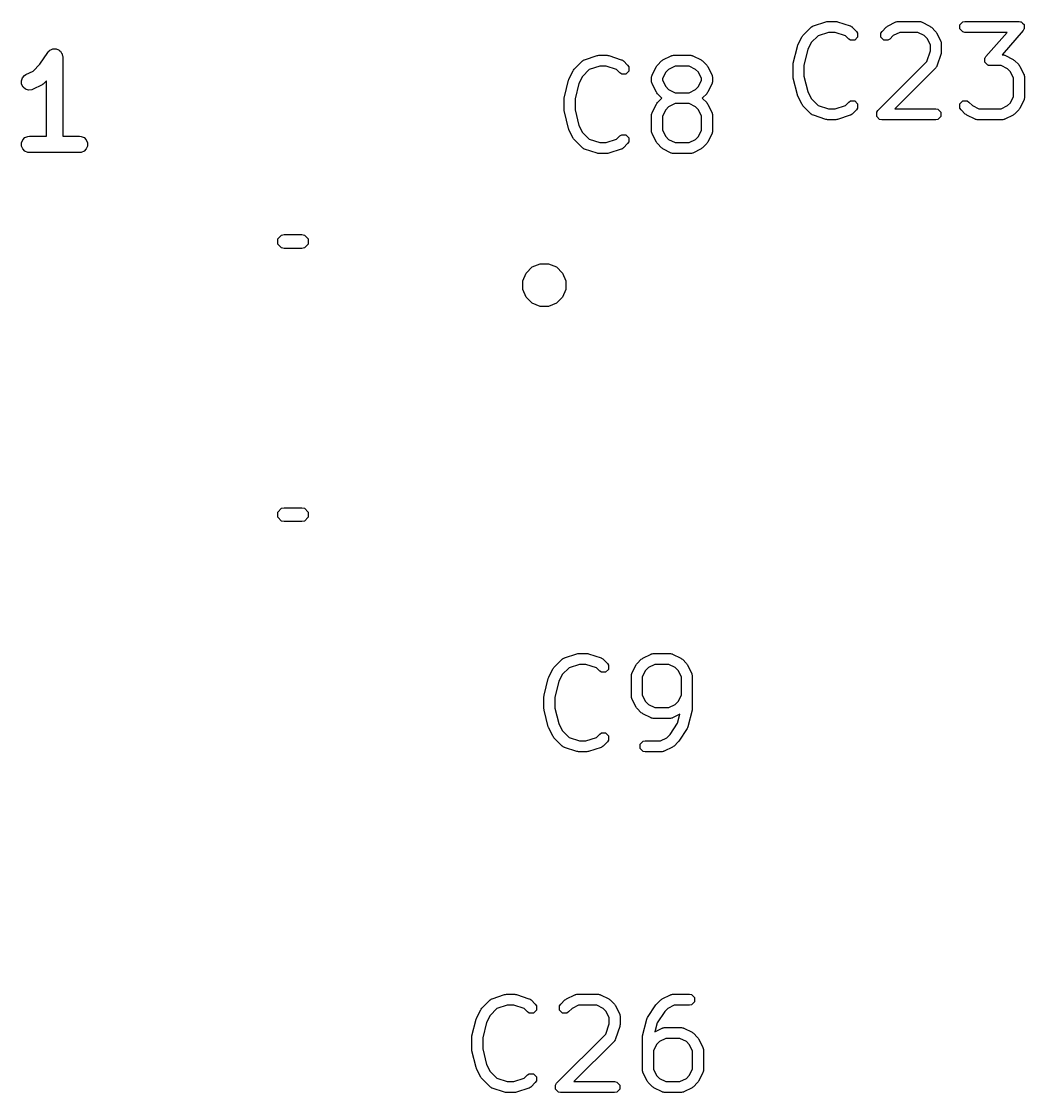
# Model space of a CAD drawing. Header units: inches. Extents: x 2.77 to 6.15, y -3.55 to -1.72.
# Drawn here: x 3.2102 to 3.5716, y -3.1117 to -2.7259 of the extents above; entities that cross this region are included whole.
import ezdxf

# ---------------------------------------------------------------- set-up
doc = ezdxf.new("R2010")
doc.units = ezdxf.units.IN
doc.header["$MEASUREMENT"] = 0
doc.layers.add('F.Silkscreen', color=41, linetype='CONTINUOUS', true_color=0xf2eda1)

msp = doc.modelspace()

# ---------------------------------------------------------------- linework, layer by layer
at = {"layer": 'F.Silkscreen', "linetype": 'CONTINUOUS'}
for p, q in [((3.49179, -2.73093), (3.49479, -2.72793)), ((3.49479, -2.72793), (3.49487, -2.72787)), ((3.49487, -2.72787), (3.49489, -2.72783)), ((3.49489, -2.72783), (3.49516, -2.72768)), ((3.49516, -2.72768), (3.49543, -2.7275)), ((3.49543, -2.7275), (3.49547, -2.7275)), ((3.49547, -2.7275), (3.49556, -2.72745)), ((3.49556, -2.72745), (3.50006, -2.72595)), ((3.50006, -2.72595), (3.50037, -2.72591)), ((3.50037, -2.72591), (3.50068, -2.72585)), ((3.50068, -2.72585), (3.50368, -2.72585)), ((3.50368, -2.72585), (3.50399, -2.72591)), ((3.50399, -2.72591), (3.5043, -2.72595)), ((3.5043, -2.72595), (3.5088, -2.72745)), ((3.5088, -2.72745), (3.50889, -2.7275)), ((3.50889, -2.7275), (3.50893, -2.7275)), ((3.50893, -2.7275), (3.50919, -2.72768)), ((3.50919, -2.72768), (3.50947, -2.72783)), ((3.50947, -2.72783), (3.50949, -2.72787)), ((3.50949, -2.72787), (3.50957, -2.72793)), ((3.50957, -2.72793), (3.51107, -2.72943)), ((3.52028, -2.72943), (3.52178, -2.72793)), ((3.52178, -2.72793), (3.52205, -2.72775)), ((3.52205, -2.72775), (3.5223, -2.72756)), ((3.5223, -2.72756), (3.5253, -2.72606)), ((3.5253, -2.72606), (3.52539, -2.72603)), ((3.52539, -2.72603), (3.52542, -2.726)), ((3.52542, -2.726), (3.52573, -2.72594)), ((3.52573, -2.72594), (3.52604, -2.72586)), ((3.52604, -2.72586), (3.52608, -2.72587)), ((3.52608, -2.72587), (3.52618, -2.72585)), ((3.52618, -2.72585), (3.53368, -2.72585)), ((3.53368, -2.72585), (3.53377, -2.72587)), ((3.53377, -2.72587), (3.53381, -2.72586)), ((3.53381, -2.72586), (3.53412, -2.72594)), ((3.53412, -2.72594), (3.53443, -2.726)), ((3.53443, -2.726), (3.53446, -2.72603)), ((3.53446, -2.72603), (3.53456, -2.72606)), ((3.53456, -2.72606), (3.53756, -2.72756)), ((3.53756, -2.72756), (3.5378, -2.72775)), ((3.5378, -2.72775), (3.53807, -2.72793)), ((3.53807, -2.72793), (3.53957, -2.72943)), ((3.54835, -2.72707), (3.54942, -2.726)), ((3.54835, -2.72857), (3.54835, -2.72707)), ((3.54942, -2.726), (3.55017, -2.72585)), ((3.55017, -2.72585), (3.56967, -2.72585)), ((3.56967, -2.72585), (3.57022, -2.72596)), ((3.57022, -2.72596), (3.5703, -2.72596)), ((3.5703, -2.72596), (3.57033, -2.72598)), ((3.57033, -2.72598), (3.57042, -2.726)), ((3.57042, -2.726), (3.57091, -2.72649)), ((3.57091, -2.72649), (3.57144, -2.72695)), ((3.57144, -2.72695), (3.57144, -2.72702)), ((3.57144, -2.72702), (3.57149, -2.72707)), ((3.57149, -2.72707), (3.57149, -2.72776)), ((3.57149, -2.72776), (3.57154, -2.72845)), ((3.48992, -2.73444), (3.49142, -2.73144)), ((3.49142, -2.73144), (3.49161, -2.73119)), ((3.49161, -2.73119), (3.49179, -2.73093)), ((3.49724, -2.73104), (3.4948, -2.73349)), ((3.501, -2.72979), (3.49724, -2.73104)), ((3.50336, -2.72979), (3.501, -2.72979)), ((3.50711, -2.73104), (3.50336, -2.72979)), ((3.50829, -2.73221), (3.50711, -2.73104)), ((3.5115, -2.73157), (3.51043, -2.73264)), ((3.51107, -2.72943), (3.5115, -2.73007)), ((3.5115, -2.73007), (3.5115, -2.73157)), ((3.51986, -2.73007), (3.52028, -2.72943)), ((3.51986, -2.73157), (3.51986, -2.73007)), ((3.52092, -2.73264), (3.51986, -2.73157)), ((3.52434, -2.73094), (3.52307, -2.73221)), ((3.52664, -2.72979), (3.52434, -2.73094)), ((3.53321, -2.72979), (3.52664, -2.72979)), ((3.53551, -2.73094), (3.53321, -2.72979)), ((3.53656, -2.73199), (3.53551, -2.73094)), ((3.53771, -2.73428), (3.53656, -2.73199)), ((3.53957, -2.72943), (3.53974, -2.72969)), ((3.53974, -2.72969), (3.53994, -2.72994)), ((3.53994, -2.72994), (3.54144, -2.73294)), ((3.54942, -2.72964), (3.54835, -2.72857)), ((3.55017, -2.72979), (3.54942, -2.72964)), ((3.56533, -2.72979), (3.55017, -2.72979)), ((3.55769, -2.73852), (3.56533, -2.72979)), ((3.57115, -2.72912), (3.56351, -2.73785)), ((3.57143, -2.72863), (3.57115, -2.72912)), ((3.57149, -2.72857), (3.57143, -2.72863)), ((3.57154, -2.72845), (3.57149, -2.72853)), ((3.57149, -2.72853), (3.57149, -2.72857)), ((3.22103, -2.73595), (3.22131, -2.73589)), ((3.22131, -2.73589), (3.22158, -2.73578)), ((3.22158, -2.73578), (3.22187, -2.73578)), ((3.22187, -2.73578), (3.22216, -2.73572)), ((3.22216, -2.73572), (3.22244, -2.73578)), ((3.22244, -2.73578), (3.22274, -2.73578)), ((3.22274, -2.73578), (3.223, -2.73589)), ((3.223, -2.73589), (3.22329, -2.73594)), ((3.48827, -2.74084), (3.48977, -2.73484)), ((3.48977, -2.73484), (3.48986, -2.73465)), ((3.48986, -2.73465), (3.48992, -2.73444)), ((3.4948, -2.73349), (3.49354, -2.73601)), ((3.50892, -2.73264), (3.50829, -2.73221)), ((3.51043, -2.73264), (3.50892, -2.73264)), ((3.52243, -2.73264), (3.52092, -2.73264)), ((3.52307, -2.73221), (3.52243, -2.73264)), ((3.53771, -2.7365), (3.53771, -2.73428)), ((3.54144, -2.73294), (3.54146, -2.73303)), ((3.54146, -2.73303), (3.54149, -2.73307)), ((3.54149, -2.73307), (3.54155, -2.73338)), ((3.54155, -2.73338), (3.54164, -2.73368)), ((3.54164, -2.73368), (3.54162, -2.73372)), ((3.54162, -2.73372), (3.54164, -2.73382)), ((3.54164, -2.73382), (3.54164, -2.73682)), ((3.21687, -2.74129), (3.2197, -2.73704)), ((3.2197, -2.73704), (3.2197, -2.73703)), ((3.2197, -2.73703), (3.2197, -2.73703)), ((3.2197, -2.73703), (3.21971, -2.73703)), ((3.21971, -2.73703), (3.22007, -2.73659)), ((3.22007, -2.73659), (3.22031, -2.73642)), ((3.22031, -2.73642), (3.22052, -2.73622)), ((3.22052, -2.73622), (3.22079, -2.73611)), ((3.22079, -2.73611), (3.22103, -2.73595)), ((3.22329, -2.73594), (3.22353, -2.73611)), ((3.22353, -2.73611), (3.2238, -2.73622)), ((3.2238, -2.73622), (3.224, -2.73642)), ((3.224, -2.73642), (3.22425, -2.73658)), ((3.22425, -2.73658), (3.22441, -2.73683)), ((3.22441, -2.73683), (3.22461, -2.73703)), ((3.22461, -2.73703), (3.22473, -2.7373)), ((3.22473, -2.7373), (3.22489, -2.73754)), ((3.22489, -2.73754), (3.22494, -2.73783)), ((3.22494, -2.73783), (3.22506, -2.7381)), ((3.22506, -2.7381), (3.22511, -2.73867)), ((3.22511, -2.73867), (3.22511, -2.73867)), ((3.22511, -2.73867), (3.22511, -2.73867)), ((3.22511, -2.73867), (3.22511, -2.73867)), ((3.22511, -2.73867), (3.22511, -2.76722)), ((3.41272, -2.73986), (3.41299, -2.73968)), ((3.41299, -2.73968), (3.41303, -2.73968)), ((3.41303, -2.73968), (3.41312, -2.73963)), ((3.41312, -2.73963), (3.41762, -2.73813)), ((3.41762, -2.73813), (3.41793, -2.73809)), ((3.41793, -2.73809), (3.41824, -2.73803)), ((3.41824, -2.73803), (3.42124, -2.73803)), ((3.42124, -2.73803), (3.42155, -2.73809)), ((3.42155, -2.73809), (3.42186, -2.73813)), ((3.42186, -2.73813), (3.42636, -2.73963)), ((3.42636, -2.73963), (3.42645, -2.73968)), ((3.42645, -2.73968), (3.42649, -2.73968)), ((3.42649, -2.73968), (3.42675, -2.73986)), ((3.44111, -2.73993), (3.44136, -2.73974)), ((3.44136, -2.73974), (3.44436, -2.73824)), ((3.44436, -2.73824), (3.44445, -2.73821)), ((3.44445, -2.73821), (3.44448, -2.73818)), ((3.44448, -2.73818), (3.44479, -2.73812)), ((3.44479, -2.73812), (3.4451, -2.73804)), ((3.4451, -2.73804), (3.44514, -2.73805)), ((3.44514, -2.73805), (3.44524, -2.73803)), ((3.44524, -2.73803), (3.45124, -2.73803)), ((3.45124, -2.73803), (3.45133, -2.73805)), ((3.45133, -2.73805), (3.45137, -2.73804)), ((3.45137, -2.73804), (3.45168, -2.73812)), ((3.45168, -2.73812), (3.45199, -2.73818)), ((3.45199, -2.73818), (3.45202, -2.73821)), ((3.45202, -2.73821), (3.45212, -2.73824)), ((3.45212, -2.73824), (3.45512, -2.73974)), ((3.45512, -2.73974), (3.45536, -2.73993)), ((3.49354, -2.73601), (3.49215, -2.74156)), ((3.53645, -2.74026), (3.53771, -2.7365)), ((3.54154, -2.73744), (3.54004, -2.74194)), ((3.54158, -2.73713), (3.54154, -2.73744)), ((3.54164, -2.73682), (3.54158, -2.73713)), ((3.55731, -2.73919), (3.55735, -2.73911)), ((3.55735, -2.73988), (3.55731, -2.73919)), ((3.55735, -2.73907), (3.55741, -2.73901)), ((3.55735, -2.73911), (3.55735, -2.73907)), ((3.55741, -2.73901), (3.55769, -2.73852)), ((3.56351, -2.73785), (3.56367, -2.73785)), ((3.56367, -2.73785), (3.56377, -2.73787)), ((3.56377, -2.73787), (3.56381, -2.73786)), ((3.56381, -2.73786), (3.56411, -2.73794)), ((3.56411, -2.73794), (3.56442, -2.738)), ((3.56442, -2.738), (3.56446, -2.73803)), ((3.56446, -2.73803), (3.56455, -2.73806)), ((3.56455, -2.73806), (3.56755, -2.73956)), ((3.56755, -2.73956), (3.5678, -2.73975)), ((3.5678, -2.73975), (3.56806, -2.73993)), ((3.21441, -2.74375), (3.21687, -2.74129)), ((3.40748, -2.74662), (3.40898, -2.74362)), ((3.40898, -2.74362), (3.40917, -2.74337)), ((3.40917, -2.74337), (3.40935, -2.74311)), ((3.40935, -2.74311), (3.41235, -2.74011)), ((3.41235, -2.74011), (3.41243, -2.74005)), ((3.4148, -2.74322), (3.41236, -2.74567)), ((3.41243, -2.74005), (3.41245, -2.74001)), ((3.41245, -2.74001), (3.41272, -2.73986)), ((3.41856, -2.74197), (3.4148, -2.74322)), ((3.42092, -2.74197), (3.41856, -2.74197)), ((3.42468, -2.74322), (3.42092, -2.74197)), ((3.42585, -2.74439), (3.42468, -2.74322)), ((3.42675, -2.73986), (3.42703, -2.74001)), ((3.42703, -2.74001), (3.42705, -2.74005)), ((3.42705, -2.74005), (3.42713, -2.74011)), ((3.42713, -2.74011), (3.42863, -2.74161)), ((3.42863, -2.74161), (3.42906, -2.74225)), ((3.42906, -2.74225), (3.42906, -2.74375)), ((3.43748, -2.74512), (3.43898, -2.74212)), ((3.43898, -2.74212), (3.43917, -2.74187)), ((3.43917, -2.74187), (3.43934, -2.74161)), ((3.43934, -2.74161), (3.44084, -2.74011)), ((3.44084, -2.74011), (3.44111, -2.73993)), ((3.4434, -2.74312), (3.44235, -2.74417)), ((3.4457, -2.74197), (3.4434, -2.74312)), ((3.45077, -2.74197), (3.4457, -2.74197)), ((3.45307, -2.74312), (3.45077, -2.74197)), ((3.45412, -2.74417), (3.45307, -2.74312)), ((3.45536, -2.73993), (3.45563, -2.74011)), ((3.45563, -2.74011), (3.45713, -2.74161)), ((3.45713, -2.74161), (3.4573, -2.74187)), ((3.4573, -2.74187), (3.4575, -2.74212)), ((3.4575, -2.74212), (3.459, -2.74512)), ((3.48821, -2.74132), (3.48826, -2.74108)), ((3.48821, -2.74582), (3.48821, -2.74132)), ((3.48826, -2.74108), (3.48827, -2.74084)), ((3.49215, -2.74156), (3.49215, -2.74558)), ((3.51878, -2.75792), (3.53645, -2.74026)), ((3.53957, -2.74271), (3.52493, -2.75735)), ((3.53962, -2.74263), (3.53957, -2.74271)), ((3.53966, -2.74261), (3.53962, -2.74263)), ((3.53982, -2.74233), (3.53966, -2.74261)), ((3.53999, -2.74207), (3.53982, -2.74233)), ((3.54004, -2.74194), (3.53999, -2.74203)), ((3.53999, -2.74203), (3.53999, -2.74207)), ((3.55735, -2.74057), (3.55735, -2.73988)), ((3.5574, -2.74062), (3.55735, -2.74057)), ((3.55741, -2.74069), (3.5574, -2.74062)), ((3.55793, -2.74115), (3.55741, -2.74069)), ((3.55842, -2.74164), (3.55793, -2.74115)), ((3.55851, -2.74166), (3.55842, -2.74164)), ((3.55854, -2.74168), (3.55851, -2.74166)), ((3.55862, -2.74168), (3.55854, -2.74168)), ((3.55917, -2.74179), (3.55862, -2.74168)), ((3.56321, -2.74179), (3.55917, -2.74179)), ((3.5655, -2.74294), (3.56321, -2.74179)), ((3.56655, -2.74399), (3.5655, -2.74294)), ((3.56806, -2.73993), (3.56956, -2.74143)), ((3.56956, -2.74143), (3.56974, -2.74169)), ((3.56974, -2.74169), (3.56993, -2.74194)), ((3.56993, -2.74194), (3.57143, -2.74494)), ((3.21023, -2.7473), (3.2106, -2.74621)), ((3.21031, -2.74845), (3.21023, -2.7473)), ((3.2106, -2.74621), (3.21135, -2.74534)), ((3.21135, -2.74534), (3.21184, -2.74503)), ((3.21184, -2.74503), (3.21441, -2.74375)), ((3.21921, -2.7473), (3.21825, -2.74826)), ((3.21921, -2.76722), (3.21921, -2.7473)), ((3.40583, -2.75302), (3.40733, -2.74702)), ((3.40733, -2.74702), (3.40742, -2.74683)), ((3.40742, -2.74683), (3.40748, -2.74662)), ((3.41236, -2.74567), (3.4111, -2.74819)), ((3.42649, -2.74482), (3.42585, -2.74439)), ((3.42799, -2.74482), (3.42649, -2.74482)), ((3.42906, -2.74375), (3.42799, -2.74482)), ((3.43727, -2.74586), (3.43736, -2.74556)), ((3.43729, -2.7459), (3.43727, -2.74586)), ((3.43727, -2.746), (3.43729, -2.7459)), ((3.43727, -2.7475), (3.43727, -2.746)), ((3.43729, -2.7476), (3.43727, -2.7475)), ((3.43736, -2.74556), (3.43742, -2.74525)), ((3.43742, -2.74525), (3.43745, -2.74521)), ((3.43745, -2.74521), (3.43748, -2.74512)), ((3.44235, -2.74417), (3.44121, -2.74646)), ((3.44121, -2.74646), (3.44121, -2.74703)), ((3.44121, -2.74703), (3.44235, -2.74933)), ((3.45527, -2.74646), (3.45412, -2.74417)), ((3.45412, -2.74933), (3.45527, -2.74703)), ((3.45527, -2.74703), (3.45527, -2.74646)), ((3.459, -2.74512), (3.45902, -2.74521)), ((3.45902, -2.74521), (3.45905, -2.74525)), ((3.45905, -2.74525), (3.45911, -2.74556)), ((3.45911, -2.74556), (3.4592, -2.74586)), ((3.4592, -2.74586), (3.45918, -2.7459)), ((3.45918, -2.7459), (3.4592, -2.746)), ((3.4592, -2.7475), (3.45918, -2.7476)), ((3.4592, -2.746), (3.4592, -2.7475)), ((3.48826, -2.74606), (3.48821, -2.74582)), ((3.48827, -2.7463), (3.48826, -2.74606)), ((3.48977, -2.7523), (3.48827, -2.7463)), ((3.49215, -2.74558), (3.49354, -2.75113)), ((3.5677, -2.74628), (3.56655, -2.74399)), ((3.5677, -2.75285), (3.5677, -2.74628)), ((3.57143, -2.74494), (3.57146, -2.74503)), ((3.57146, -2.74503), (3.57149, -2.74507)), ((3.57149, -2.74507), (3.57155, -2.74537)), ((3.57155, -2.74537), (3.57163, -2.74568)), ((3.57163, -2.74568), (3.57162, -2.74572)), ((3.57162, -2.74572), (3.57164, -2.74582)), ((3.57164, -2.74582), (3.57164, -2.75332)), ((3.21083, -2.74948), (3.21031, -2.74845)), ((3.2117, -2.75024), (3.21083, -2.74948)), ((3.21279, -2.7506), (3.2117, -2.75024)), ((3.21394, -2.75052), (3.21279, -2.7506)), ((3.21448, -2.75031), (3.21394, -2.75052)), ((3.21748, -2.74881), (3.21448, -2.75031)), ((3.21773, -2.74866), (3.21748, -2.74881)), ((3.2178, -2.74863), (3.21773, -2.74866)), ((3.21788, -2.74856), (3.2178, -2.74863)), ((3.21797, -2.7485), (3.21788, -2.74856)), ((3.21802, -2.74845), (3.21797, -2.7485)), ((3.21825, -2.74826), (3.21802, -2.74845)), ((3.4111, -2.74819), (3.40971, -2.75374)), ((3.43727, -2.74764), (3.43729, -2.7476)), ((3.43736, -2.74794), (3.43727, -2.74764)), ((3.43742, -2.74825), (3.43736, -2.74794)), ((3.43745, -2.74828), (3.43742, -2.74825)), ((3.43748, -2.74838), (3.43745, -2.74828)), ((3.43898, -2.75138), (3.43748, -2.74838)), ((3.44235, -2.74933), (3.4434, -2.75038)), ((3.4434, -2.75038), (3.4457, -2.75153)), ((3.45077, -2.75153), (3.45307, -2.75038)), ((3.45307, -2.75038), (3.45412, -2.74933)), ((3.459, -2.74838), (3.4575, -2.75138)), ((3.45902, -2.74828), (3.459, -2.74838)), ((3.45905, -2.74825), (3.45902, -2.74828)), ((3.45911, -2.74794), (3.45905, -2.74825)), ((3.4592, -2.74764), (3.45911, -2.74794)), ((3.45918, -2.7476), (3.4592, -2.74764)), ((3.49354, -2.75113), (3.4948, -2.75365)), ((3.40577, -2.7535), (3.40582, -2.75326)), ((3.40577, -2.758), (3.40577, -2.7535)), ((3.40582, -2.75326), (3.40583, -2.75302)), ((3.40971, -2.75374), (3.40971, -2.75776)), ((3.43917, -2.75163), (3.43898, -2.75138)), ((3.43934, -2.75189), (3.43917, -2.75163)), ((3.43917, -2.75537), (3.43934, -2.75511)), ((3.44084, -2.75339), (3.43934, -2.75189)), ((3.43934, -2.75511), (3.44084, -2.75361)), ((3.44101, -2.7535), (3.44084, -2.75339)), ((3.44084, -2.75361), (3.44101, -2.7535)), ((3.4457, -2.75153), (3.45077, -2.75153)), ((3.45563, -2.75339), (3.45547, -2.7535)), ((3.45547, -2.7535), (3.45563, -2.75361)), ((3.45713, -2.75189), (3.45563, -2.75339)), ((3.45563, -2.75361), (3.45713, -2.75511)), ((3.4573, -2.75163), (3.45713, -2.75189)), ((3.45713, -2.75511), (3.4573, -2.75537)), ((3.4575, -2.75138), (3.4573, -2.75163)), ((3.48986, -2.75249), (3.48977, -2.7523)), ((3.48992, -2.7527), (3.48986, -2.75249)), ((3.49142, -2.7557), (3.48992, -2.7527)), ((3.4948, -2.75365), (3.49724, -2.7561)), ((3.50711, -2.7561), (3.50829, -2.75493)), ((3.50829, -2.75493), (3.50892, -2.7545)), ((3.50892, -2.7545), (3.51043, -2.7545)), ((3.51043, -2.7545), (3.5115, -2.75556)), ((3.54835, -2.75556), (3.54942, -2.7545)), ((3.54942, -2.7545), (3.55093, -2.7545)), ((3.55093, -2.7545), (3.55157, -2.75493)), ((3.55157, -2.75493), (3.55284, -2.7562)), ((3.5655, -2.7562), (3.56655, -2.75515)), ((3.56655, -2.75515), (3.5677, -2.75285)), ((3.57143, -2.7542), (3.56993, -2.7572)), ((3.57146, -2.7541), (3.57143, -2.7542)), ((3.57149, -2.75407), (3.57146, -2.7541)), ((3.57155, -2.75376), (3.57149, -2.75407)), ((3.57163, -2.75346), (3.57155, -2.75376)), ((3.57164, -2.75332), (3.57162, -2.75341)), ((3.57162, -2.75341), (3.57163, -2.75346)), ((3.40582, -2.75823), (3.40577, -2.758)), ((3.40583, -2.75848), (3.40582, -2.75823)), ((3.40733, -2.76448), (3.40583, -2.75848)), ((3.40971, -2.75776), (3.4111, -2.76331)), ((3.43727, -2.75936), (3.43736, -2.75905)), ((3.43736, -2.75905), (3.43742, -2.75874)), ((3.43742, -2.75874), (3.43745, -2.75871)), ((3.43745, -2.75871), (3.43748, -2.75862)), ((3.43748, -2.75862), (3.43898, -2.75562)), ((3.43898, -2.75562), (3.43917, -2.75537)), ((3.44235, -2.75766), (3.44121, -2.75996)), ((3.4434, -2.75662), (3.44235, -2.75766)), ((3.4457, -2.75547), (3.4434, -2.75662)), ((3.45077, -2.75547), (3.4457, -2.75547)), ((3.45307, -2.75662), (3.45077, -2.75547)), ((3.45412, -2.75766), (3.45307, -2.75662)), ((3.45527, -2.75996), (3.45412, -2.75766)), ((3.4573, -2.75537), (3.4575, -2.75562)), ((3.4575, -2.75562), (3.459, -2.75862)), ((3.459, -2.75862), (3.45902, -2.75871)), ((3.45902, -2.75871), (3.45905, -2.75874)), ((3.45905, -2.75874), (3.45911, -2.75905)), ((3.45911, -2.75905), (3.4592, -2.75936)), ((3.49161, -2.75595), (3.49142, -2.7557)), ((3.49179, -2.75621), (3.49161, -2.75595)), ((3.49479, -2.75921), (3.49179, -2.75621)), ((3.49724, -2.7561), (3.501, -2.75735)), ((3.501, -2.75735), (3.50336, -2.75735)), ((3.50336, -2.75735), (3.50711, -2.7561)), ((3.51107, -2.75771), (3.50957, -2.75921)), ((3.5115, -2.75707), (3.51107, -2.75771)), ((3.5115, -2.75556), (3.5115, -2.75707)), ((3.51836, -2.75856), (3.51878, -2.75792)), ((3.51836, -2.76007), (3.51836, -2.75856)), ((3.52493, -2.75735), (3.53967, -2.75735)), ((3.53967, -2.75735), (3.54043, -2.7575)), ((3.54043, -2.7575), (3.54149, -2.75856)), ((3.54149, -2.75856), (3.54149, -2.76007)), ((3.54835, -2.75707), (3.54835, -2.75556)), ((3.54878, -2.75771), (3.54835, -2.75707)), ((3.55028, -2.75921), (3.54878, -2.75771)), ((3.55284, -2.7562), (3.55514, -2.75735)), ((3.55514, -2.75735), (3.56321, -2.75735)), ((3.56321, -2.75735), (3.5655, -2.7562)), ((3.56956, -2.75771), (3.56806, -2.75921)), ((3.56974, -2.75745), (3.56956, -2.75771)), ((3.56993, -2.7572), (3.56974, -2.75745)), ((3.43729, -2.7594), (3.43727, -2.75936)), ((3.43727, -2.7595), (3.43729, -2.7594)), ((3.43727, -2.7655), (3.43727, -2.7595)), ((3.44121, -2.75996), (3.44121, -2.76503)), ((3.45527, -2.76503), (3.45527, -2.75996)), ((3.4592, -2.75936), (3.45918, -2.7594)), ((3.45918, -2.7594), (3.4592, -2.7595)), ((3.4592, -2.7595), (3.4592, -2.7655)), ((3.49487, -2.75926), (3.49479, -2.75921)), ((3.49489, -2.7593), (3.49487, -2.75926)), ((3.49516, -2.75946), (3.49489, -2.7593)), ((3.49543, -2.75964), (3.49516, -2.75946)), ((3.49547, -2.75964), (3.49543, -2.75964)), ((3.49556, -2.75968), (3.49547, -2.75964)), ((3.50006, -2.76118), (3.49556, -2.75968)), ((3.50037, -2.76122), (3.50006, -2.76118)), ((3.50068, -2.76129), (3.50037, -2.76122)), ((3.50368, -2.76129), (3.50068, -2.76129)), ((3.50399, -2.76122), (3.50368, -2.76129)), ((3.5043, -2.76118), (3.50399, -2.76122)), ((3.5088, -2.75968), (3.5043, -2.76118)), ((3.50889, -2.75964), (3.5088, -2.75968)), ((3.50893, -2.75964), (3.50889, -2.75964)), ((3.50919, -2.75946), (3.50893, -2.75964)), ((3.50947, -2.7593), (3.50919, -2.75946)), ((3.50949, -2.75926), (3.50947, -2.7593)), ((3.50957, -2.75921), (3.50949, -2.75926)), ((3.51942, -2.76114), (3.51836, -2.76007)), ((3.52018, -2.76129), (3.51942, -2.76114)), ((3.53967, -2.76129), (3.52018, -2.76129)), ((3.54043, -2.76114), (3.53967, -2.76129)), ((3.54149, -2.76007), (3.54043, -2.76114)), ((3.55054, -2.75938), (3.55028, -2.75921)), ((3.55079, -2.75958), (3.55054, -2.75938)), ((3.55379, -2.76108), (3.55079, -2.75958)), ((3.55389, -2.7611), (3.55379, -2.76108)), ((3.55392, -2.76114), (3.55389, -2.7611)), ((3.55423, -2.7612), (3.55392, -2.76114)), ((3.55453, -2.76128), (3.55423, -2.7612)), ((3.55458, -2.76127), (3.55453, -2.76128)), ((3.55467, -2.76129), (3.55458, -2.76127)), ((3.56367, -2.76129), (3.55467, -2.76129)), ((3.56377, -2.76127), (3.56367, -2.76129)), ((3.56381, -2.76128), (3.56377, -2.76127)), ((3.56411, -2.7612), (3.56381, -2.76128)), ((3.56442, -2.76114), (3.56411, -2.7612)), ((3.56446, -2.7611), (3.56442, -2.76114)), ((3.56455, -2.76108), (3.56446, -2.7611)), ((3.56755, -2.75958), (3.56455, -2.76108)), ((3.5678, -2.75938), (3.56755, -2.75958)), ((3.56806, -2.75921), (3.5678, -2.75938)), ((3.40742, -2.76467), (3.40733, -2.76448)), ((3.40748, -2.76488), (3.40742, -2.76467)), ((3.40898, -2.76788), (3.40748, -2.76488)), ((3.4111, -2.76331), (3.41236, -2.76583)), ((3.41236, -2.76583), (3.4148, -2.76828)), ((3.42585, -2.76711), (3.42649, -2.76668)), ((3.42649, -2.76668), (3.42799, -2.76668)), ((3.42799, -2.76668), (3.42906, -2.76774)), ((3.43729, -2.76559), (3.43727, -2.7655)), ((3.43727, -2.76564), (3.43729, -2.76559)), ((3.43736, -2.76594), (3.43727, -2.76564)), ((3.43742, -2.76625), (3.43736, -2.76594)), ((3.43745, -2.76628), (3.43742, -2.76625)), ((3.43748, -2.76638), (3.43745, -2.76628)), ((3.43898, -2.76938), (3.43748, -2.76638)), ((3.44121, -2.76503), (3.44235, -2.76733)), ((3.45412, -2.76733), (3.45527, -2.76503)), ((3.459, -2.76638), (3.4575, -2.76938)), ((3.45902, -2.76628), (3.459, -2.76638)), ((3.45905, -2.76625), (3.45902, -2.76628)), ((3.45911, -2.76594), (3.45905, -2.76625)), ((3.4592, -2.76564), (3.45911, -2.76594)), ((3.4592, -2.7655), (3.45918, -2.76559)), ((3.45918, -2.76559), (3.4592, -2.76564)), ((3.21026, -2.76959), (3.21071, -2.76853)), ((3.21026, -2.77075), (3.21026, -2.76959)), ((3.21071, -2.76853), (3.21152, -2.76771)), ((3.21152, -2.76771), (3.21258, -2.76727)), ((3.21258, -2.76727), (3.21316, -2.76722)), ((3.21316, -2.76722), (3.21921, -2.76722)), ((3.22511, -2.76722), (3.23116, -2.76722)), ((3.23116, -2.76722), (3.23173, -2.76727)), ((3.23173, -2.76727), (3.2328, -2.76771)), ((3.2328, -2.76771), (3.23361, -2.76853)), ((3.23361, -2.76853), (3.23405, -2.76959)), ((3.23405, -2.76959), (3.23405, -2.77075)), ((3.40917, -2.76813), (3.40898, -2.76788)), ((3.40935, -2.76839), (3.40917, -2.76813)), ((3.41235, -2.77139), (3.40935, -2.76839)), ((3.4148, -2.76828), (3.41856, -2.76953)), ((3.41856, -2.76953), (3.42092, -2.76953)), ((3.42092, -2.76953), (3.42468, -2.76828)), ((3.42468, -2.76828), (3.42585, -2.76711)), ((3.42863, -2.76989), (3.42713, -2.77139)), ((3.42906, -2.76925), (3.42863, -2.76989)), ((3.42906, -2.76774), (3.42906, -2.76925)), ((3.43917, -2.76963), (3.43898, -2.76938)), ((3.43934, -2.76989), (3.43917, -2.76963)), ((3.44084, -2.77139), (3.43934, -2.76989)), ((3.44235, -2.76733), (3.4434, -2.76838)), ((3.4434, -2.76838), (3.4457, -2.76953)), ((3.4457, -2.76953), (3.45077, -2.76953)), ((3.45077, -2.76953), (3.45307, -2.76838)), ((3.45307, -2.76838), (3.45412, -2.76733)), ((3.45713, -2.76989), (3.45563, -2.77139)), ((3.4573, -2.76963), (3.45713, -2.76989)), ((3.4575, -2.76938), (3.4573, -2.76963)), ((3.21071, -2.77181), (3.21026, -2.77075)), ((3.21152, -2.77262), (3.21071, -2.77181)), ((3.21258, -2.77307), (3.21152, -2.77262)), ((3.21316, -2.77312), (3.21258, -2.77307)), ((3.23116, -2.77312), (3.21316, -2.77312)), ((3.23173, -2.77307), (3.23116, -2.77312)), ((3.2328, -2.77262), (3.23173, -2.77307)), ((3.23361, -2.77181), (3.2328, -2.77262)), ((3.23405, -2.77075), (3.23361, -2.77181)), ((3.41243, -2.77144), (3.41235, -2.77139)), ((3.41245, -2.77148), (3.41243, -2.77144)), ((3.41272, -2.77164), (3.41245, -2.77148)), ((3.41299, -2.77182), (3.41272, -2.77164)), ((3.41303, -2.77182), (3.41299, -2.77182)), ((3.41312, -2.77186), (3.41303, -2.77182)), ((3.41762, -2.77336), (3.41312, -2.77186)), ((3.41793, -2.7734), (3.41762, -2.77336)), ((3.41824, -2.77347), (3.41793, -2.7734)), ((3.42124, -2.77347), (3.41824, -2.77347)), ((3.42155, -2.7734), (3.42124, -2.77347)), ((3.42186, -2.77336), (3.42155, -2.7734)), ((3.42636, -2.77186), (3.42186, -2.77336)), ((3.42645, -2.77182), (3.42636, -2.77186)), ((3.42649, -2.77182), (3.42645, -2.77182)), ((3.42675, -2.77164), (3.42649, -2.77182)), ((3.42703, -2.77148), (3.42675, -2.77164)), ((3.42705, -2.77144), (3.42703, -2.77148)), ((3.42713, -2.77139), (3.42705, -2.77144)), ((3.44111, -2.77156), (3.44084, -2.77139)), ((3.44136, -2.77176), (3.44111, -2.77156)), ((3.44436, -2.77326), (3.44136, -2.77176)), ((3.44445, -2.77328), (3.44436, -2.77326)), ((3.44448, -2.77332), (3.44445, -2.77328)), ((3.44479, -2.77338), (3.44448, -2.77332)), ((3.4451, -2.77346), (3.44479, -2.77338)), ((3.44514, -2.77345), (3.4451, -2.77346)), ((3.44524, -2.77347), (3.44514, -2.77345)), ((3.45124, -2.77347), (3.44524, -2.77347)), ((3.45133, -2.77345), (3.45124, -2.77347)), ((3.45137, -2.77346), (3.45133, -2.77345)), ((3.45168, -2.77338), (3.45137, -2.77346)), ((3.45199, -2.77332), (3.45168, -2.77338)), ((3.45202, -2.77328), (3.45199, -2.77332)), ((3.45212, -2.77326), (3.45202, -2.77328)), ((3.45512, -2.77176), (3.45212, -2.77326)), ((3.45536, -2.77156), (3.45512, -2.77176)), ((3.45563, -2.77139), (3.45536, -2.77156)), ((3.30261, -2.80416), (3.30396, -2.80281)), ((3.30261, -2.80607), (3.30261, -2.80416)), ((3.30396, -2.80281), (3.30492, -2.80262)), ((3.30492, -2.80262), (3.31122, -2.80262)), ((3.31122, -2.80262), (3.31218, -2.80281)), ((3.31218, -2.80281), (3.31353, -2.80416)), ((3.31353, -2.80416), (3.31353, -2.80607)), ((3.30396, -2.80743), (3.30261, -2.80607)), ((3.30492, -2.80762), (3.30396, -2.80743)), ((3.31122, -2.80762), (3.30492, -2.80762)), ((3.31218, -2.80743), (3.31122, -2.80762)), ((3.31353, -2.80607), (3.31218, -2.80743)), ((3.3909, -2.81933), (3.39208, -2.81649)), ((3.39208, -2.81649), (3.39425, -2.81432)), ((3.39425, -2.81432), (3.39709, -2.81314)), ((3.39709, -2.81314), (3.40016, -2.81314)), ((3.40016, -2.81314), (3.403, -2.81432)), ((3.403, -2.81432), (3.40517, -2.81649)), ((3.40517, -2.81649), (3.40634, -2.81933)), ((3.3909, -2.8224), (3.3909, -2.81933)), ((3.40634, -2.81933), (3.40634, -2.8224)), ((3.39208, -2.82524), (3.3909, -2.8224)), ((3.40634, -2.8224), (3.40517, -2.82524)), ((3.39425, -2.82741), (3.39208, -2.82524)), ((3.39709, -2.82859), (3.39425, -2.82741)), ((3.403, -2.82741), (3.40016, -2.82859)), ((3.40517, -2.82524), (3.403, -2.82741)), ((3.40016, -2.82859), (3.39709, -2.82859)), ((3.30261, -2.90259), (3.30396, -2.90123)), ((3.30396, -2.90123), (3.30492, -2.90104)), ((3.30492, -2.90104), (3.31122, -2.90104)), ((3.31122, -2.90104), (3.31218, -2.90123)), ((3.31218, -2.90123), (3.31353, -2.90259)), ((3.30261, -2.9045), (3.30261, -2.90259)), ((3.30396, -2.90585), (3.30261, -2.9045)), ((3.31353, -2.9045), (3.31218, -2.90585)), ((3.31353, -2.90259), (3.31353, -2.9045)), ((3.30492, -2.90604), (3.30396, -2.90585)), ((3.31122, -2.90604), (3.30492, -2.90604)), ((3.31218, -2.90585), (3.31122, -2.90604)), ((3.40206, -2.95862), (3.40506, -2.95562)), ((3.40506, -2.95562), (3.40514, -2.95557)), ((3.40514, -2.95557), (3.40516, -2.95553)), ((3.40516, -2.95553), (3.40543, -2.95537)), ((3.40543, -2.95537), (3.4057, -2.9552)), ((3.4057, -2.9552), (3.40574, -2.9552)), ((3.40574, -2.9552), (3.40583, -2.95515)), ((3.40583, -2.95515), (3.41033, -2.95365)), ((3.41033, -2.95365), (3.41064, -2.95361)), ((3.41064, -2.95361), (3.41095, -2.95355)), ((3.41095, -2.95355), (3.41395, -2.95355)), ((3.41395, -2.95355), (3.41426, -2.95361)), ((3.41426, -2.95361), (3.41457, -2.95365)), ((3.41457, -2.95365), (3.41907, -2.95515)), ((3.41907, -2.95515), (3.41916, -2.9552)), ((3.41916, -2.9552), (3.4192, -2.9552)), ((3.4192, -2.9552), (3.41946, -2.95537)), ((3.41946, -2.95537), (3.41974, -2.95553)), ((3.41974, -2.95553), (3.41976, -2.95557)), ((3.41976, -2.95557), (3.41984, -2.95562)), ((3.41984, -2.95562), (3.42134, -2.95712)), ((3.43205, -2.95712), (3.43355, -2.95562)), ((3.43355, -2.95562), (3.43382, -2.95545)), ((3.43382, -2.95545), (3.43407, -2.95525)), ((3.43407, -2.95525), (3.43706, -2.95375)), ((3.43706, -2.95375), (3.43716, -2.95373)), ((3.43716, -2.95373), (3.43719, -2.9537)), ((3.43719, -2.9537), (3.4375, -2.95364)), ((3.4375, -2.95364), (3.43781, -2.95355)), ((3.43781, -2.95355), (3.43785, -2.95357)), ((3.43785, -2.95357), (3.43795, -2.95355)), ((3.43795, -2.95355), (3.44394, -2.95355)), ((3.44394, -2.95355), (3.44404, -2.95357)), ((3.44404, -2.95357), (3.44408, -2.95355)), ((3.44408, -2.95355), (3.44439, -2.95364)), ((3.44439, -2.95364), (3.4447, -2.9537)), ((3.4447, -2.9537), (3.44473, -2.95373)), ((3.44473, -2.95373), (3.44482, -2.95375)), ((3.44482, -2.95375), (3.44782, -2.95525)), ((3.44782, -2.95525), (3.44807, -2.95545)), ((3.44807, -2.95545), (3.44834, -2.95562)), ((3.44834, -2.95562), (3.44984, -2.95712)), ((3.40019, -2.96213), (3.40169, -2.95913)), ((3.40169, -2.95913), (3.40188, -2.95889)), ((3.40188, -2.95889), (3.40206, -2.95862)), ((3.40751, -2.95874), (3.40507, -2.96118)), ((3.41127, -2.95748), (3.40751, -2.95874)), ((3.41363, -2.95748), (3.41127, -2.95748)), ((3.41738, -2.95874), (3.41363, -2.95748)), ((3.41856, -2.95991), (3.41738, -2.95874)), ((3.42177, -2.95927), (3.4207, -2.96033)), ((3.42134, -2.95712), (3.42177, -2.95776)), ((3.42177, -2.95776), (3.42177, -2.95927)), ((3.43019, -2.96063), (3.43169, -2.95763)), ((3.43169, -2.95763), (3.43188, -2.95739)), ((3.43188, -2.95739), (3.43205, -2.95712)), ((3.43506, -2.95968), (3.43391, -2.96198)), ((3.43611, -2.95863), (3.43506, -2.95968)), ((3.43841, -2.95748), (3.43611, -2.95863)), ((3.44348, -2.95748), (3.43841, -2.95748)), ((3.44578, -2.95863), (3.44348, -2.95748)), ((3.44683, -2.95968), (3.44578, -2.95863)), ((3.44798, -2.96198), (3.44683, -2.95968)), ((3.44984, -2.95712), (3.45001, -2.95739)), ((3.45001, -2.95739), (3.4502, -2.95763)), ((3.4502, -2.95763), (3.4517, -2.96063)), ((3.39854, -2.96854), (3.40004, -2.96254)), ((3.40004, -2.96254), (3.40013, -2.96234)), ((3.40013, -2.96234), (3.40019, -2.96213)), ((3.40507, -2.96118), (3.40381, -2.9637)), ((3.41919, -2.96033), (3.41856, -2.95991)), ((3.4207, -2.96033), (3.41919, -2.96033)), ((3.42998, -2.96138), (3.43007, -2.96107)), ((3.43, -2.96142), (3.42998, -2.96138)), ((3.42998, -2.96151), (3.43, -2.96142)), ((3.42998, -2.96901), (3.42998, -2.96151)), ((3.43007, -2.96107), (3.43013, -2.96076)), ((3.43013, -2.96076), (3.43016, -2.96073)), ((3.43016, -2.96073), (3.43019, -2.96063)), ((3.43391, -2.96198), (3.43391, -2.96855)), ((3.44798, -2.96855), (3.44798, -2.96198)), ((3.4517, -2.96063), (3.45173, -2.96073)), ((3.45173, -2.96073), (3.45176, -2.96076)), ((3.45176, -2.96076), (3.45182, -2.96107)), ((3.45182, -2.96107), (3.45191, -2.96138)), ((3.45191, -2.96138), (3.45189, -2.96142)), ((3.45189, -2.96142), (3.45191, -2.96151)), ((3.45191, -2.96151), (3.45191, -2.97351)), ((3.40381, -2.9637), (3.40242, -2.96926)), ((3.39848, -2.96901), (3.39853, -2.96878)), ((3.39848, -2.97351), (3.39848, -2.96901)), ((3.39853, -2.96878), (3.39854, -2.96854)), ((3.40242, -2.96926), (3.40242, -2.97327)), ((3.43, -2.96911), (3.42998, -2.96901)), ((3.42998, -2.96915), (3.43, -2.96911)), ((3.43007, -2.96946), (3.42998, -2.96915)), ((3.43013, -2.96977), (3.43007, -2.96946)), ((3.43016, -2.9698), (3.43013, -2.96977)), ((3.43019, -2.96989), (3.43016, -2.9698)), ((3.43169, -2.97289), (3.43019, -2.96989)), ((3.43391, -2.96855), (3.43506, -2.97085)), ((3.43506, -2.97085), (3.43611, -2.9719)), ((3.44578, -2.9719), (3.44683, -2.97085)), ((3.44683, -2.97085), (3.44798, -2.96855)), ((3.39853, -2.97375), (3.39848, -2.97351)), ((3.39854, -2.97399), (3.39853, -2.97375)), ((3.40004, -2.97999), (3.39854, -2.97399)), ((3.40242, -2.97327), (3.40381, -2.97883)), ((3.43188, -2.97314), (3.43169, -2.97289)), ((3.43205, -2.97341), (3.43188, -2.97314)), ((3.43355, -2.97491), (3.43205, -2.97341)), ((3.43382, -2.97508), (3.43355, -2.97491)), ((3.43407, -2.97527), (3.43382, -2.97508)), ((3.43611, -2.9719), (3.43841, -2.97304)), ((3.43841, -2.97304), (3.44348, -2.97304)), ((3.44348, -2.97304), (3.44578, -2.9719)), ((3.45185, -2.97399), (3.45035, -2.97999)), ((3.45187, -2.97375), (3.45185, -2.97399)), ((3.45191, -2.97351), (3.45187, -2.97375)), ((3.40381, -2.97883), (3.40507, -2.98135)), ((3.43706, -2.97677), (3.43407, -2.97527)), ((3.43716, -2.9768), (3.43706, -2.97677)), ((3.43719, -2.97683), (3.43716, -2.9768)), ((3.4375, -2.97689), (3.43719, -2.97683)), ((3.43781, -2.97698), (3.4375, -2.97689)), ((3.43785, -2.97696), (3.43781, -2.97698)), ((3.43795, -2.97698), (3.43785, -2.97696)), ((3.44394, -2.97698), (3.43795, -2.97698)), ((3.44391, -2.98276), (3.44662, -2.9787)), ((3.44404, -2.97696), (3.44394, -2.97698)), ((3.44408, -2.97698), (3.44404, -2.97696)), ((3.44439, -2.97689), (3.44408, -2.97698)), ((3.4447, -2.97683), (3.44439, -2.97689)), ((3.44473, -2.9768), (3.4447, -2.97683)), ((3.44482, -2.97677), (3.44473, -2.9768)), ((3.44742, -2.97547), (3.44482, -2.97677)), ((3.44662, -2.9787), (3.44742, -2.97547)), ((3.40013, -2.98018), (3.40004, -2.97999)), ((3.40019, -2.98039), (3.40013, -2.98018)), ((3.40169, -2.98339), (3.40019, -2.98039)), ((3.40507, -2.98135), (3.40751, -2.98379)), ((3.41738, -2.98379), (3.41856, -2.98262)), ((3.41856, -2.98262), (3.41919, -2.98219)), ((3.41919, -2.98219), (3.4207, -2.98219)), ((3.4207, -2.98219), (3.42177, -2.98326)), ((3.44278, -2.98389), (3.44391, -2.98276)), ((3.45008, -2.9806), (3.44708, -2.9851)), ((3.45021, -2.98029), (3.45008, -2.9806)), ((3.45035, -2.97999), (3.45021, -2.98029)), ((3.40188, -2.98364), (3.40169, -2.98339)), ((3.40206, -2.9839), (3.40188, -2.98364)), ((3.40506, -2.9869), (3.40206, -2.9839)), ((3.40751, -2.98379), (3.41127, -2.98504)), ((3.41127, -2.98504), (3.41363, -2.98504)), ((3.41363, -2.98504), (3.41738, -2.98379)), ((3.42134, -2.9854), (3.41984, -2.9869)), ((3.42177, -2.98477), (3.42134, -2.9854)), ((3.42177, -2.98326), (3.42177, -2.98477)), ((3.43313, -2.98626), (3.43419, -2.98519)), ((3.43313, -2.98776), (3.43313, -2.98626)), ((3.43419, -2.98519), (3.43495, -2.98504)), ((3.43495, -2.98504), (3.44048, -2.98504)), ((3.44048, -2.98504), (3.44278, -2.98389)), ((3.44684, -2.9854), (3.44534, -2.9869)), ((3.44694, -2.98524), (3.44684, -2.9854)), ((3.44708, -2.9851), (3.44694, -2.98524)), ((3.40514, -2.98696), (3.40506, -2.9869)), ((3.40516, -2.987), (3.40514, -2.98696)), ((3.40543, -2.98716), (3.40516, -2.987)), ((3.4057, -2.98733), (3.40543, -2.98716)), ((3.40574, -2.98733), (3.4057, -2.98733)), ((3.40583, -2.98738), (3.40574, -2.98733)), ((3.41033, -2.98888), (3.40583, -2.98738)), ((3.41064, -2.98892), (3.41033, -2.98888)), ((3.41095, -2.98898), (3.41064, -2.98892)), ((3.41395, -2.98898), (3.41095, -2.98898)), ((3.41426, -2.98892), (3.41395, -2.98898)), ((3.41457, -2.98888), (3.41426, -2.98892)), ((3.41907, -2.98738), (3.41457, -2.98888)), ((3.41916, -2.98733), (3.41907, -2.98738)), ((3.4192, -2.98733), (3.41916, -2.98733)), ((3.41946, -2.98716), (3.4192, -2.98733)), ((3.41974, -2.987), (3.41946, -2.98716)), ((3.41976, -2.98696), (3.41974, -2.987)), ((3.41984, -2.9869), (3.41976, -2.98696)), ((3.43419, -2.98883), (3.43313, -2.98776)), ((3.43495, -2.98898), (3.43419, -2.98883)), ((3.44094, -2.98898), (3.43495, -2.98898)), ((3.44104, -2.98896), (3.44094, -2.98898)), ((3.44108, -2.98898), (3.44104, -2.98896)), ((3.44139, -2.98889), (3.44108, -2.98898)), ((3.4417, -2.98883), (3.44139, -2.98889)), ((3.44173, -2.9888), (3.4417, -2.98883)), ((3.44183, -2.98877), (3.44173, -2.9888)), ((3.44482, -2.98727), (3.44183, -2.98877)), ((3.44507, -2.98708), (3.44482, -2.98727)), ((3.44534, -2.9869), (3.44507, -2.98708)), ((3.37607, -3.08138), (3.37907, -3.07838)), ((3.37907, -3.07838), (3.37915, -3.07833)), ((3.37915, -3.07833), (3.37917, -3.07829)), ((3.37917, -3.07829), (3.37944, -3.07813)), ((3.37944, -3.07813), (3.3797, -3.07795)), ((3.3797, -3.07795), (3.37975, -3.07795)), ((3.37975, -3.07795), (3.37983, -3.07791)), ((3.37983, -3.07791), (3.38433, -3.07641)), ((3.38433, -3.07641), (3.38465, -3.07637)), ((3.38465, -3.07637), (3.38496, -3.0763)), ((3.38496, -3.0763), (3.38796, -3.0763)), ((3.38796, -3.0763), (3.38827, -3.07637)), ((3.38827, -3.07637), (3.38858, -3.07641)), ((3.38858, -3.07641), (3.39308, -3.07791)), ((3.39308, -3.07791), (3.39316, -3.07795)), ((3.39316, -3.07795), (3.39321, -3.07795)), ((3.39321, -3.07795), (3.39347, -3.07813)), ((3.39347, -3.07813), (3.39375, -3.07829)), ((3.39375, -3.07829), (3.39377, -3.07833)), ((3.39377, -3.07833), (3.39385, -3.07838)), ((3.39385, -3.07838), (3.39535, -3.07988)), ((3.40456, -3.07988), (3.40606, -3.07838)), ((3.40606, -3.07838), (3.40632, -3.07821)), ((3.40632, -3.07821), (3.40657, -3.07801)), ((3.40657, -3.07801), (3.40957, -3.07651)), ((3.40957, -3.07651), (3.40967, -3.07649)), ((3.40967, -3.07649), (3.4097, -3.07645)), ((3.4097, -3.07645), (3.41001, -3.07639)), ((3.41001, -3.07639), (3.41031, -3.07631)), ((3.41031, -3.07631), (3.41036, -3.07632)), ((3.41036, -3.07632), (3.41045, -3.0763)), ((3.41045, -3.0763), (3.41795, -3.0763)), ((3.41795, -3.0763), (3.41805, -3.07632)), ((3.41805, -3.07632), (3.41809, -3.07631)), ((3.41809, -3.07631), (3.4184, -3.07639)), ((3.4184, -3.07639), (3.41871, -3.07645)), ((3.41871, -3.07645), (3.41874, -3.07649)), ((3.41874, -3.07649), (3.41883, -3.07651)), ((3.41883, -3.07651), (3.42183, -3.07801)), ((3.42183, -3.07801), (3.42208, -3.07821)), ((3.42208, -3.07821), (3.42234, -3.07838)), ((3.42234, -3.07838), (3.42384, -3.07988)), ((3.43906, -3.07988), (3.44056, -3.07838)), ((3.44056, -3.07838), (3.44082, -3.07821)), ((3.44082, -3.07821), (3.44107, -3.07801)), ((3.44107, -3.07801), (3.44407, -3.07651)), ((3.44407, -3.07651), (3.44416, -3.07649)), ((3.44416, -3.07649), (3.4442, -3.07645)), ((3.4442, -3.07645), (3.44451, -3.07639)), ((3.44451, -3.07639), (3.44481, -3.07631)), ((3.44481, -3.07631), (3.44485, -3.07632)), ((3.44485, -3.07632), (3.44495, -3.0763)), ((3.44495, -3.0763), (3.45095, -3.0763)), ((3.45095, -3.0763), (3.4517, -3.07645)), ((3.4517, -3.07645), (3.45277, -3.07752)), ((3.45277, -3.07903), (3.4517, -3.08009)), ((3.45277, -3.07752), (3.45277, -3.07903)), ((3.3742, -3.08489), (3.3757, -3.08189)), ((3.3757, -3.08189), (3.37589, -3.08164)), ((3.37589, -3.08164), (3.37607, -3.08138)), ((3.38152, -3.08149), (3.37908, -3.08394)), ((3.38528, -3.08024), (3.38152, -3.08149)), ((3.38764, -3.08024), (3.38528, -3.08024)), ((3.39139, -3.08149), (3.38764, -3.08024)), ((3.39256, -3.08266), (3.39139, -3.08149)), ((3.3932, -3.08309), (3.39256, -3.08266)), ((3.39471, -3.08309), (3.3932, -3.08309)), ((3.39577, -3.08203), (3.39471, -3.08309)), ((3.39535, -3.07988), (3.39577, -3.08052)), ((3.39577, -3.08052), (3.39577, -3.08203)), ((3.40414, -3.08052), (3.40456, -3.07988)), ((3.40414, -3.08203), (3.40414, -3.08052)), ((3.4052, -3.08309), (3.40414, -3.08203)), ((3.40671, -3.08309), (3.4052, -3.08309)), ((3.40735, -3.08266), (3.40671, -3.08309)), ((3.40862, -3.08139), (3.40735, -3.08266)), ((3.41092, -3.08024), (3.40862, -3.08139)), ((3.41749, -3.08024), (3.41092, -3.08024)), ((3.41979, -3.08139), (3.41749, -3.08024)), ((3.42083, -3.08244), (3.41979, -3.08139)), ((3.42198, -3.08474), (3.42083, -3.08244)), ((3.42384, -3.07988), (3.42402, -3.08014)), ((3.42402, -3.08014), (3.42421, -3.08039)), ((3.42421, -3.08039), (3.42571, -3.08339)), ((3.43581, -3.08468), (3.43881, -3.08018)), ((3.43881, -3.08018), (3.43895, -3.08004)), ((3.43895, -3.08004), (3.43906, -3.07988)), ((3.44198, -3.08253), (3.43928, -3.08658)), ((3.44312, -3.08139), (3.44198, -3.08253)), ((3.44541, -3.08024), (3.44312, -3.08139)), ((3.45095, -3.08024), (3.44541, -3.08024)), ((3.4517, -3.08009), (3.45095, -3.08024)), ((3.37255, -3.09129), (3.37405, -3.08529)), ((3.37405, -3.08529), (3.37414, -3.0851)), ((3.37414, -3.0851), (3.3742, -3.08489)), ((3.37782, -3.08646), (3.37643, -3.09201)), ((3.37908, -3.08394), (3.37782, -3.08646)), ((3.42073, -3.09071), (3.42198, -3.08695)), ((3.42198, -3.08695), (3.42198, -3.08474)), ((3.42571, -3.08339), (3.42574, -3.08349)), ((3.42574, -3.08349), (3.42577, -3.08352)), ((3.42577, -3.08352), (3.42583, -3.08383)), ((3.42583, -3.08383), (3.42592, -3.08413)), ((3.42592, -3.08413), (3.4259, -3.08418)), ((3.4259, -3.08418), (3.42592, -3.08427)), ((3.42592, -3.08427), (3.42592, -3.08727)), ((3.43404, -3.09129), (3.43554, -3.08529)), ((3.43554, -3.08529), (3.43568, -3.08499)), ((3.43568, -3.08499), (3.43581, -3.08468)), ((3.43928, -3.08658), (3.43847, -3.08981)), ((3.40306, -3.10838), (3.42073, -3.09071)), ((3.42582, -3.08789), (3.42432, -3.09239)), ((3.42586, -3.08758), (3.42582, -3.08789)), ((3.42592, -3.08727), (3.42586, -3.08758)), ((3.43847, -3.08981), (3.44107, -3.08851)), ((3.44107, -3.08851), (3.44116, -3.08849)), ((3.44116, -3.08849), (3.4412, -3.08845)), ((3.4412, -3.08845), (3.44151, -3.08839)), ((3.44151, -3.08839), (3.44181, -3.08831)), ((3.44181, -3.08831), (3.44185, -3.08832)), ((3.44185, -3.08832), (3.44195, -3.0883)), ((3.44195, -3.0883), (3.44795, -3.0883)), ((3.44795, -3.0883), (3.44805, -3.08832)), ((3.44805, -3.08832), (3.44809, -3.08831)), ((3.44809, -3.08831), (3.44839, -3.08839)), ((3.44839, -3.08839), (3.4487, -3.08845)), ((3.4487, -3.08845), (3.44873, -3.08849)), ((3.44873, -3.08849), (3.44883, -3.08851)), ((3.44883, -3.08851), (3.45183, -3.09001)), ((3.45183, -3.09001), (3.45208, -3.0902)), ((3.45208, -3.0902), (3.45234, -3.09038)), ((3.45234, -3.09038), (3.45384, -3.09188)), ((3.37249, -3.09177), (3.37254, -3.09154)), ((3.37249, -3.09627), (3.37249, -3.09177)), ((3.37254, -3.09154), (3.37255, -3.09129)), ((3.37643, -3.09201), (3.37643, -3.09603)), ((3.42384, -3.09316), (3.40921, -3.1078)), ((3.4239, -3.09308), (3.42384, -3.09316)), ((3.42394, -3.09306), (3.4239, -3.09308)), ((3.4241, -3.09279), (3.42394, -3.09306)), ((3.42427, -3.09252), (3.4241, -3.09279)), ((3.42432, -3.09239), (3.42427, -3.09248)), ((3.42427, -3.09248), (3.42427, -3.09252)), ((3.43398, -3.09177), (3.43403, -3.09154)), ((3.43398, -3.10377), (3.43398, -3.09177)), ((3.43403, -3.09154), (3.43404, -3.09129)), ((3.43907, -3.09444), (3.43792, -3.09674)), ((3.44012, -3.09339), (3.43907, -3.09444)), ((3.44241, -3.09224), (3.44012, -3.09339)), ((3.44748, -3.09224), (3.44241, -3.09224)), ((3.44978, -3.09339), (3.44748, -3.09224)), ((3.45083, -3.09444), (3.44978, -3.09339)), ((3.45198, -3.09674), (3.45083, -3.09444)), ((3.45384, -3.09188), (3.45402, -3.09214)), ((3.45402, -3.09214), (3.45421, -3.09239)), ((3.45421, -3.09239), (3.45571, -3.09539)), ((3.37254, -3.09651), (3.37249, -3.09627)), ((3.37255, -3.09675), (3.37254, -3.09651)), ((3.37405, -3.10275), (3.37255, -3.09675)), ((3.37643, -3.09603), (3.37782, -3.10158)), ((3.43792, -3.09674), (3.43792, -3.10331)), ((3.45198, -3.10331), (3.45198, -3.09674)), ((3.45571, -3.09539), (3.45573, -3.09549)), ((3.45573, -3.09549), (3.45577, -3.09552)), ((3.45577, -3.09552), (3.45583, -3.09583)), ((3.45583, -3.09583), (3.45591, -3.09613)), ((3.45591, -3.09613), (3.4559, -3.09617)), ((3.4559, -3.09617), (3.45592, -3.09627)), ((3.45592, -3.09627), (3.45592, -3.10377)), ((3.37782, -3.10158), (3.37908, -3.1041)), ((3.37414, -3.10294), (3.37405, -3.10275)), ((3.3742, -3.10315), (3.37414, -3.10294)), ((3.3757, -3.10615), (3.3742, -3.10315)), ((3.37589, -3.1064), (3.3757, -3.10615)), ((3.37908, -3.1041), (3.38152, -3.10655)), ((3.39139, -3.10655), (3.39256, -3.10538)), ((3.39256, -3.10538), (3.3932, -3.10495)), ((3.3932, -3.10495), (3.39471, -3.10495)), ((3.39471, -3.10495), (3.39577, -3.10602)), ((3.39577, -3.10602), (3.39577, -3.10752)), ((3.434, -3.10387), (3.43398, -3.10377)), ((3.43399, -3.10391), (3.434, -3.10387)), ((3.43407, -3.10421), (3.43399, -3.10391)), ((3.43413, -3.10452), (3.43407, -3.10421)), ((3.43416, -3.10456), (3.43413, -3.10452)), ((3.43419, -3.10465), (3.43416, -3.10456)), ((3.43569, -3.10765), (3.43419, -3.10465)), ((3.43792, -3.10331), (3.43907, -3.1056)), ((3.43907, -3.1056), (3.44012, -3.10665)), ((3.44978, -3.10665), (3.45083, -3.1056)), ((3.45083, -3.1056), (3.45198, -3.10331)), ((3.45571, -3.10465), (3.45421, -3.10765)), ((3.45573, -3.10456), (3.45571, -3.10465)), ((3.45577, -3.10452), (3.45573, -3.10456)), ((3.45583, -3.10421), (3.45577, -3.10452)), ((3.45591, -3.10391), (3.45583, -3.10421)), ((3.45592, -3.10377), (3.4559, -3.10387)), ((3.4559, -3.10387), (3.45591, -3.10391)), ((3.37607, -3.10666), (3.37589, -3.1064)), ((3.37907, -3.10966), (3.37607, -3.10666)), ((3.37915, -3.10972), (3.37907, -3.10966)), ((3.37917, -3.10976), (3.37915, -3.10972)), ((3.37944, -3.10991), (3.37917, -3.10976)), ((3.3797, -3.11009), (3.37944, -3.10991)), ((3.37975, -3.11009), (3.3797, -3.11009)), ((3.37983, -3.11014), (3.37975, -3.11009)), ((3.38433, -3.11164), (3.37983, -3.11014)), ((3.38152, -3.10655), (3.38528, -3.1078)), ((3.38528, -3.1078), (3.38764, -3.1078)), ((3.38764, -3.1078), (3.39139, -3.10655)), ((3.39308, -3.11014), (3.38858, -3.11164)), ((3.39316, -3.11009), (3.39308, -3.11014)), ((3.39321, -3.11009), (3.39316, -3.11009)), ((3.39347, -3.10991), (3.39321, -3.11009)), ((3.39375, -3.10976), (3.39347, -3.10991)), ((3.39377, -3.10972), (3.39375, -3.10976)), ((3.39385, -3.10966), (3.39377, -3.10972)), ((3.39535, -3.10816), (3.39385, -3.10966)), ((3.39577, -3.10752), (3.39535, -3.10816)), ((3.40264, -3.10902), (3.40306, -3.10838)), ((3.40264, -3.11052), (3.40264, -3.10902)), ((3.40921, -3.1078), (3.42395, -3.1078)), ((3.42395, -3.1078), (3.42471, -3.10795)), ((3.42471, -3.10795), (3.42577, -3.10902)), ((3.42577, -3.10902), (3.42577, -3.11052)), ((3.43588, -3.1079), (3.43569, -3.10765)), ((3.43606, -3.10816), (3.43588, -3.1079)), ((3.43756, -3.10966), (3.43606, -3.10816)), ((3.43782, -3.10984), (3.43756, -3.10966)), ((3.43807, -3.11003), (3.43782, -3.10984)), ((3.44107, -3.11153), (3.43807, -3.11003)), ((3.44012, -3.10665), (3.44241, -3.1078)), ((3.44241, -3.1078), (3.44748, -3.1078)), ((3.44748, -3.1078), (3.44978, -3.10665)), ((3.45183, -3.11003), (3.44883, -3.11153)), ((3.45208, -3.10984), (3.45183, -3.11003)), ((3.45234, -3.10966), (3.45208, -3.10984)), ((3.45384, -3.10816), (3.45234, -3.10966)), ((3.45402, -3.1079), (3.45384, -3.10816)), ((3.45421, -3.10765), (3.45402, -3.1079)), ((3.38465, -3.11168), (3.38433, -3.11164)), ((3.38496, -3.11174), (3.38465, -3.11168)), ((3.38796, -3.11174), (3.38496, -3.11174)), ((3.38827, -3.11168), (3.38796, -3.11174)), ((3.38858, -3.11164), (3.38827, -3.11168)), ((3.4037, -3.11159), (3.40264, -3.11052)), ((3.40445, -3.11174), (3.4037, -3.11159)), ((3.42395, -3.11174), (3.40445, -3.11174)), ((3.42471, -3.11159), (3.42395, -3.11174)), ((3.42577, -3.11052), (3.42471, -3.11159)), ((3.44116, -3.11156), (3.44107, -3.11153)), ((3.4412, -3.11159), (3.44116, -3.11156)), ((3.44151, -3.11165), (3.4412, -3.11159)), ((3.44181, -3.11173), (3.44151, -3.11165)), ((3.44185, -3.11172), (3.44181, -3.11173)), ((3.44195, -3.11174), (3.44185, -3.11172)), ((3.44795, -3.11174), (3.44195, -3.11174)), ((3.44805, -3.11172), (3.44795, -3.11174)), ((3.44809, -3.11173), (3.44805, -3.11172)), ((3.44839, -3.11165), (3.44809, -3.11173)), ((3.4487, -3.11159), (3.44839, -3.11165)), ((3.44873, -3.11156), (3.4487, -3.11159)), ((3.44883, -3.11153), (3.44873, -3.11156))]:
    msp.add_line(p, q, dxfattribs=at)

doc.saveas('drawing.dxf')
